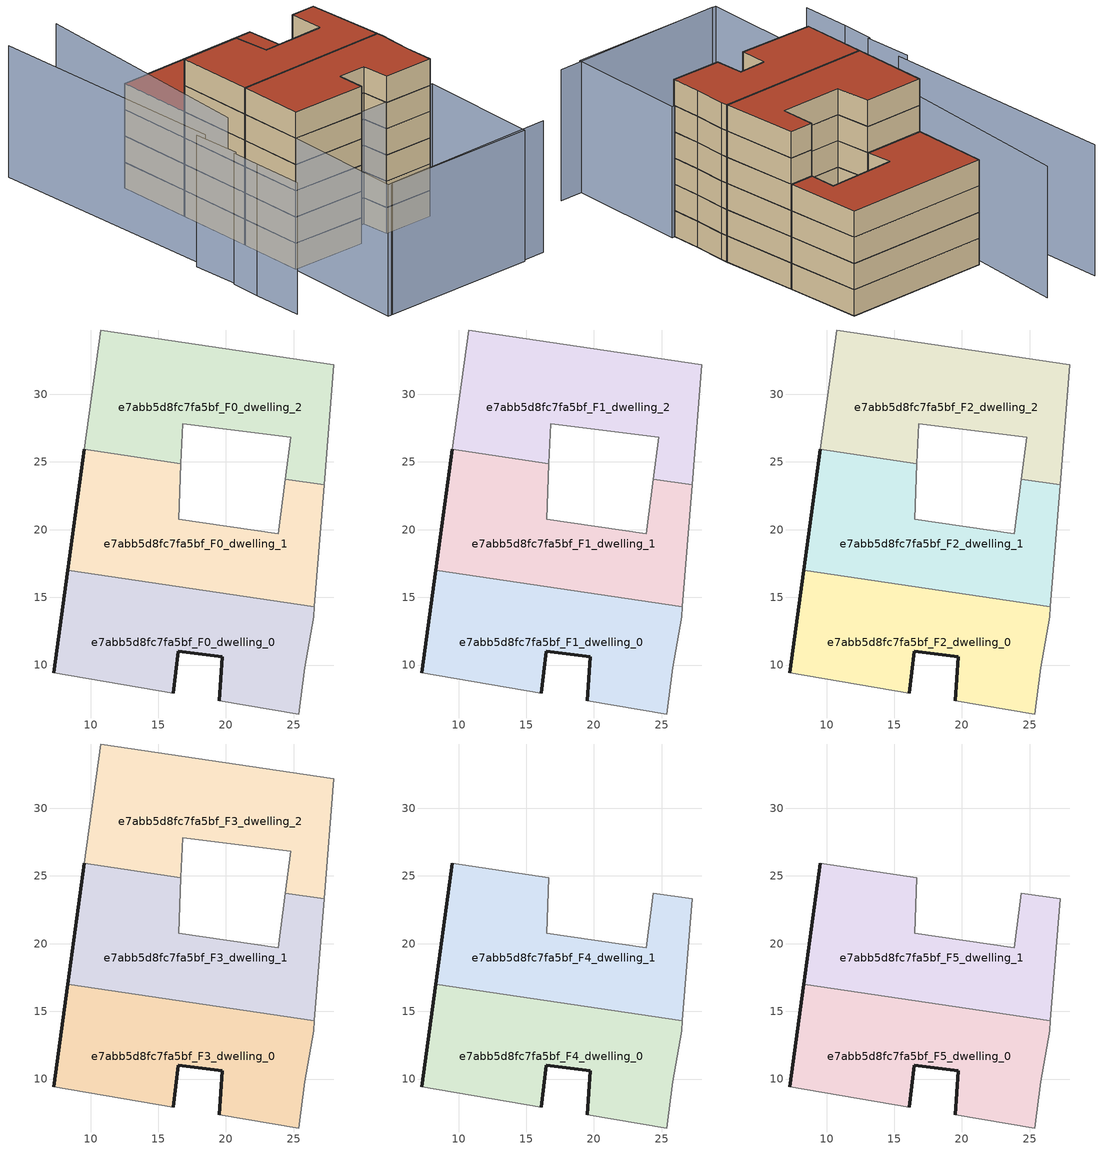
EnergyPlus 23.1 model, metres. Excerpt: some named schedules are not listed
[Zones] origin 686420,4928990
e7abb5d8fc7fa5bf_F0_dwelling_0
 floor ground (EU_floor_Construction): 25.39,6.38 25.82,9.81 26.48,13.57 26.54,14.3 8.3,16.99 7.27,9.44 16.11,7.92 16.49,11.03 19.74,10.6 19.49,7.37 z0
 wall outside (EU_wall_Construction): 7.27,9.44 8.3,16.99 / 19.49,7.37 19.74,10.6 16.49,11.03 16.11,7.92 z0:3
 wall adiabatic (EU_wall_Construction): 26.54,14.3 26.48,13.57 25.82,9.81 25.39,6.38 19.49,7.37 / 16.11,7.92 7.27,9.44 z0:3
 wall to e7abb5d8fc7fa5bf_F0_dwelling_1 (EU_wall_Construction): 8.3,16.99 26.53,14.3 z0:3
e7abb5d8fc7fa5bf_F0_dwelling_1
 floor ground (EU_floor_Construction): 26.54,14.3 27.26,23.32 24.37,23.74 23.86,19.7 16.51,20.78 16.68,24.88 9.53,25.93 8.3,16.99 z0
 wall outside (EU_wall_Construction): 8.3,16.99 9.53,25.93 z0:3
 wall adiabatic (EU_wall_Construction): 27.26,23.32 26.54,14.3 / 16.68,24.88 16.51,20.78 23.86,19.7 24.37,23.74 27.26,23.31 z0:3
 wall to e7abb5d8fc7fa5bf_F0_dwelling_2 (EU_wall_Construction): 9.53,25.93 16.68,24.88 z0:3
e7abb5d8fc7fa5bf_F0_dwelling_2
 floor ground (EU_floor_Construction): 27.26,23.32 27.97,32.19 10.74,34.75 9.53,25.93 16.68,24.88 16.8,27.84 24.77,26.84 24.37,23.74 z0
 wall adiabatic (EU_wall_Construction): 9.53,25.93 10.74,34.75 27.97,32.19 27.26,23.32 24.37,23.74 24.77,26.84 16.8,27.84 16.68,24.88 z0:3
e7abb5d8fc7fa5bf_F1_dwelling_0
 floor to e7abb5d8fc7fa5bf_F0_dwelling_0 (EU_floor_Construction): 25.39,6.38 25.82,9.81 26.48,13.57 26.53,14.3 8.3,16.99 7.27,9.44 16.11,7.92 16.49,11.03 19.74,10.6 19.49,7.37 z3
 wall outside (EU_wall_Construction): 7.27,9.44 8.3,16.99 / 19.49,7.37 19.74,10.6 16.49,11.03 16.11,7.92 z3:6
 wall adiabatic (EU_wall_Construction): 26.54,14.3 26.48,13.57 25.82,9.81 25.39,6.38 19.49,7.37 / 16.11,7.92 7.27,9.44 z3:6
 wall to e7abb5d8fc7fa5bf_F1_dwelling_1 (EU_wall_Construction): 8.3,16.99 26.53,14.3 z3:6
e7abb5d8fc7fa5bf_F1_dwelling_1
 floor to e7abb5d8fc7fa5bf_F0_dwelling_1 (EU_floor_Construction): 26.53,14.3 27.26,23.32 24.37,23.74 23.86,19.7 16.51,20.78 16.68,24.88 9.53,25.93 8.3,16.99 z3
 wall outside (EU_wall_Construction): 8.3,16.99 9.53,25.93 z3:6
 wall adiabatic (EU_wall_Construction): 27.26,23.32 26.54,14.3 / 16.68,24.88 16.51,20.78 23.86,19.7 24.37,23.74 27.26,23.31 z3:6
 wall to e7abb5d8fc7fa5bf_F1_dwelling_2 (EU_wall_Construction): 9.53,25.93 16.68,24.88 z3:6
e7abb5d8fc7fa5bf_F1_dwelling_2
 floor to e7abb5d8fc7fa5bf_F0_dwelling_2 (EU_floor_Construction): 27.26,23.32 27.97,32.19 10.74,34.75 9.53,25.93 16.68,24.88 16.8,27.84 24.77,26.84 24.37,23.74 z3
 wall adiabatic (EU_wall_Construction): 9.53,25.93 10.74,34.75 27.97,32.19 27.26,23.32 24.37,23.74 24.77,26.84 16.8,27.84 16.68,24.88 z3:6
e7abb5d8fc7fa5bf_F2_dwelling_0
 floor to e7abb5d8fc7fa5bf_F1_dwelling_0 (EU_floor_Construction): 25.39,6.38 25.82,9.81 26.48,13.57 26.53,14.3 8.3,16.99 7.27,9.44 16.11,7.92 16.49,11.03 19.74,10.6 19.49,7.37 z6
 wall outside (EU_wall_Construction): 7.27,9.44 8.3,16.99 / 19.49,7.37 19.74,10.6 16.49,11.03 16.11,7.92 z6:9
 wall adiabatic (EU_wall_Construction): 26.54,14.3 26.48,13.57 25.82,9.81 25.39,6.38 19.49,7.37 / 16.11,7.92 7.27,9.44 z6:9
 wall to e7abb5d8fc7fa5bf_F2_dwelling_1 (EU_wall_Construction): 8.3,16.99 26.53,14.3 z6:9
e7abb5d8fc7fa5bf_F2_dwelling_1
 floor to e7abb5d8fc7fa5bf_F1_dwelling_1 (EU_floor_Construction): 26.53,14.3 27.26,23.32 24.37,23.74 23.86,19.7 16.51,20.78 16.68,24.88 9.53,25.93 8.3,16.99 z6
 wall outside (EU_wall_Construction): 8.3,16.99 9.53,25.93 z6:9
 wall adiabatic (EU_wall_Construction): 27.26,23.32 26.54,14.3 / 16.68,24.88 16.51,20.78 23.86,19.7 24.37,23.74 27.26,23.31 z6:9
 wall to e7abb5d8fc7fa5bf_F2_dwelling_2 (EU_wall_Construction): 9.53,25.93 16.68,24.88 z6:9
e7abb5d8fc7fa5bf_F2_dwelling_2
 floor to e7abb5d8fc7fa5bf_F1_dwelling_2 (EU_floor_Construction): 27.26,23.32 27.97,32.19 10.74,34.75 9.53,25.93 16.68,24.88 16.8,27.84 24.77,26.84 24.37,23.74 z6
 wall adiabatic (EU_wall_Construction): 9.53,25.93 10.74,34.75 27.97,32.19 27.26,23.32 24.37,23.74 24.77,26.84 16.8,27.84 16.68,24.88 z6:9
e7abb5d8fc7fa5bf_F3_dwelling_0
 floor to e7abb5d8fc7fa5bf_F2_dwelling_0 (EU_floor_Construction): 25.39,6.38 25.82,9.81 26.48,13.57 26.53,14.3 8.3,16.99 7.27,9.44 16.11,7.92 16.49,11.03 19.74,10.6 19.49,7.37 z9
 wall outside (EU_wall_Construction): 7.27,9.44 8.3,16.99 / 19.49,7.37 19.74,10.6 16.49,11.03 16.11,7.92 z9:12
 wall adiabatic (EU_wall_Construction): 26.54,14.3 26.48,13.57 25.82,9.81 25.39,6.38 19.49,7.37 / 16.11,7.92 7.27,9.44 z9:12
 wall to e7abb5d8fc7fa5bf_F3_dwelling_1 (EU_wall_Construction): 8.3,16.99 26.53,14.3 z9:12
e7abb5d8fc7fa5bf_F3_dwelling_1
 floor to e7abb5d8fc7fa5bf_F2_dwelling_1 (EU_floor_Construction): 26.53,14.3 27.26,23.32 24.37,23.74 23.86,19.7 16.51,20.78 16.68,24.88 9.53,25.93 8.3,16.99 z9
 wall outside (EU_wall_Construction): 8.3,16.99 9.53,25.93 z9:12
 wall adiabatic (EU_wall_Construction): 27.26,23.32 26.54,14.3 / 16.68,24.88 16.51,20.78 23.86,19.7 24.37,23.74 27.26,23.31 z9:12
 wall to e7abb5d8fc7fa5bf_F3_dwelling_2 (EU_wall_Construction): 9.53,25.93 16.68,24.88 z9:12
e7abb5d8fc7fa5bf_F3_dwelling_2
 floor to e7abb5d8fc7fa5bf_F2_dwelling_2 (EU_floor_Construction): 27.26,23.32 27.97,32.19 10.74,34.75 9.53,25.93 16.68,24.88 16.8,27.84 24.77,26.84 24.37,23.74 z9
 wall adiabatic (EU_wall_Construction): 9.53,25.93 10.74,34.75 27.97,32.19 27.26,23.32 24.37,23.74 24.77,26.84 16.8,27.84 16.68,24.88 z9:12
 roof outside (EU_roof_Construction): 27.97,32.19 27.26,23.32 24.37,23.74 24.77,26.84 16.8,27.84 16.68,24.88 9.53,25.93 10.74,34.75 z12
e7abb5d8fc7fa5bf_F4_dwelling_0
 floor to e7abb5d8fc7fa5bf_F3_dwelling_0 (EU_floor_Construction): 25.39,6.38 25.82,9.81 26.48,13.57 26.53,14.3 8.3,16.99 7.27,9.44 16.11,7.92 16.49,11.03 19.74,10.6 19.49,7.37 z12
 wall outside (EU_wall_Construction): 7.27,9.44 8.3,16.99 / 19.49,7.37 19.74,10.6 16.49,11.03 16.11,7.92 z12:15
 wall adiabatic (EU_wall_Construction): 26.54,14.3 26.48,13.57 25.82,9.81 25.39,6.38 19.49,7.37 / 16.11,7.92 7.27,9.44 z12:15
 wall to e7abb5d8fc7fa5bf_F4_dwelling_1 (EU_wall_Construction): 8.3,16.99 26.53,14.3 z12:15
e7abb5d8fc7fa5bf_F4_dwelling_1
 floor to e7abb5d8fc7fa5bf_F3_dwelling_1 (EU_floor_Construction): 26.53,14.3 27.26,23.32 24.37,23.74 23.86,19.7 16.51,20.78 16.68,24.88 9.53,25.93 8.3,16.99 z12
 wall outside (EU_wall_Construction): 8.3,16.99 9.53,25.93 z12:15
 wall adiabatic (EU_wall_Construction): 9.53,25.93 16.68,24.88 16.51,20.78 23.86,19.7 24.37,23.74 27.26,23.32 26.54,14.3 z12:15
e7abb5d8fc7fa5bf_F5_dwelling_0
 floor to e7abb5d8fc7fa5bf_F4_dwelling_0 (EU_floor_Construction): 25.39,6.38 25.82,9.81 26.48,13.57 26.53,14.3 8.3,16.99 7.27,9.44 16.11,7.92 16.49,11.03 19.74,10.6 19.49,7.37 z15
 wall outside (EU_wall_Construction): 7.27,9.44 8.3,16.99 / 19.49,7.37 19.74,10.6 16.49,11.03 16.11,7.92 z15:18
 wall adiabatic (EU_wall_Construction): 26.54,14.3 26.48,13.57 25.82,9.81 25.39,6.38 19.49,7.37 / 16.11,7.92 7.27,9.44 z15:18
 wall to e7abb5d8fc7fa5bf_F5_dwelling_1 (EU_wall_Construction): 8.3,16.99 26.53,14.3 z15:18
 roof outside (EU_roof_Construction): 26.54,14.3 26.48,13.57 25.82,9.81 25.39,6.38 19.49,7.37 19.74,10.6 16.49,11.03 16.11,7.92 7.27,9.44 8.3,16.99 z18
e7abb5d8fc7fa5bf_F5_dwelling_1
 floor to e7abb5d8fc7fa5bf_F4_dwelling_1 (EU_floor_Construction): 26.53,14.3 27.26,23.32 24.37,23.74 23.86,19.7 16.51,20.78 16.68,24.88 9.53,25.93 8.3,16.99 z15
 wall outside (EU_wall_Construction): 8.3,16.99 9.53,25.93 z15:18
 wall adiabatic (EU_wall_Construction): 9.53,25.93 16.68,24.88 16.51,20.78 23.86,19.7 24.37,23.74 27.26,23.32 26.54,14.3 z15:18
 roof outside (EU_roof_Construction): 27.26,23.32 26.54,14.3 8.3,16.99 9.53,25.93 16.68,24.88 16.51,20.78 23.86,19.7 24.37,23.74 z18
shading: 5.49,-4.67 26.29,-7.71 / 0.19,8.76 -0.51,2.94 / 0.7,12.21 0.15,8.44 / 1.42,17.73 0.92,12.2 / 6.54,17.75 12.24,44.9 / 5.29,45.53 2.13,17.18 / 23.48,-7.59 4.99,-4.59 / 4.99,-4.59 7.27,9.44 / 7.27,9.44 25.76,6.44 / 25.76,6.44 23.48,-7.59 z0:15
[Building]
EU S2 Campaign: North Axis=0; Terrain=City; Solar Distribution=FullExterior
[Site:Location]
Bologna: Latitude=44.5; Longitude=11.25; Time Zone=1; Elevation=37
[SizingPeriod:WeatherFileDays]
AnnualSizingPeriod: Begin Month=1; Begin Day of Month=1; End Month=12; End Day of Month=31; Day of Week for Start Day=Monday; Use Weather File Daylight Saving Period=No; Use Weather File Rain and Snow Indicators=No
[MATERIAL]
EU_InternalMass_Material: Roughness=MediumRough; Thickness=0.1; Conductivity=1; Density=1800; Specific Heat=900; Thermal Absorptance=0.9; Solar Absorptance=0.7; Visible Absorptance=0.7
[MATERIAL:NOMASS] Roughness=MediumRough; Thermal Absorptance=0.9; Solar Absorptance=0.7; Visible Absorptance=0.7
Name | Thermal Resistance
EU_wall_NoMass | 0.905828
EU_roof_NoMass | 0.37593
EU_floor_NoMass | 0.67114
[CONSTRUCTION]
EU_wall_Construction: EU_wall_NoMass
EU_roof_Construction: EU_roof_NoMass
EU_floor_Construction: EU_floor_NoMass
EU_InternalMass_Construction: EU_InternalMass_Material
[ZONE] Type=1; Multiplier=1; Ceiling Height=autocalculate; Floor Area=autocalculate; Part of Total Floor Area=Yes
Name | Volume
e7abb5d8fc7fa5bf_F0_dwelling_0 | 399.233
e7abb5d8fc7fa5bf_F1_dwelling_0; e7abb5d8fc7fa5bf_F2_dwelling_0; e7abb5d8fc7fa5bf_F3_dwelling_0; e7abb5d8fc7fa5bf_F4_dwelling_0; e7abb5d8fc7fa5bf_F5_dwelling_0 | 399.235
e7abb5d8fc7fa5bf_F0_dwelling_1 | 399.247
e7abb5d8fc7fa5bf_F1_dwelling_1; e7abb5d8fc7fa5bf_F2_dwelling_1; e7abb5d8fc7fa5bf_F3_dwelling_1; e7abb5d8fc7fa5bf_F4_dwelling_1; e7abb5d8fc7fa5bf_F5_dwelling_1 | 399.245
e7abb5d8fc7fa5bf_F0_dwelling_2 | 399.237
e7abb5d8fc7fa5bf_F1_dwelling_2; e7abb5d8fc7fa5bf_F2_dwelling_2; e7abb5d8fc7fa5bf_F3_dwelling_2 | 399.238
[INTERNALMASS] Construction=EU_InternalMass_Construction
Name | Zone or ZoneList | Surface Area
e7abb5d8fc7fa5bf_F0_dwelling_0_EU_InternalMass | e7abb5d8fc7fa5bf_F0_dwelling_0 | 133.078
e7abb5d8fc7fa5bf_F0_dwelling_1_EU_InternalMass | e7abb5d8fc7fa5bf_F0_dwelling_1 | 133.082
e7abb5d8fc7fa5bf_F0_dwelling_2_EU_InternalMass | e7abb5d8fc7fa5bf_F0_dwelling_2 | 133.079
e7abb5d8fc7fa5bf_F1_dwelling_0_EU_InternalMass | e7abb5d8fc7fa5bf_F1_dwelling_0 | 133.078
e7abb5d8fc7fa5bf_F1_dwelling_1_EU_InternalMass | e7abb5d8fc7fa5bf_F1_dwelling_1 | 133.082
e7abb5d8fc7fa5bf_F1_dwelling_2_EU_InternalMass | e7abb5d8fc7fa5bf_F1_dwelling_2 | 133.079
e7abb5d8fc7fa5bf_F2_dwelling_0_EU_InternalMass | e7abb5d8fc7fa5bf_F2_dwelling_0 | 133.078
e7abb5d8fc7fa5bf_F2_dwelling_1_EU_InternalMass | e7abb5d8fc7fa5bf_F2_dwelling_1 | 133.082
e7abb5d8fc7fa5bf_F2_dwelling_2_EU_InternalMass | e7abb5d8fc7fa5bf_F2_dwelling_2 | 133.079
e7abb5d8fc7fa5bf_F3_dwelling_0_EU_InternalMass | e7abb5d8fc7fa5bf_F3_dwelling_0 | 133.078
e7abb5d8fc7fa5bf_F3_dwelling_1_EU_InternalMass | e7abb5d8fc7fa5bf_F3_dwelling_1 | 133.082
e7abb5d8fc7fa5bf_F3_dwelling_2_EU_InternalMass | e7abb5d8fc7fa5bf_F3_dwelling_2 | 133.079
e7abb5d8fc7fa5bf_F4_dwelling_0_EU_InternalMass | e7abb5d8fc7fa5bf_F4_dwelling_0 | 199.604
e7abb5d8fc7fa5bf_F4_dwelling_1_EU_InternalMass | e7abb5d8fc7fa5bf_F4_dwelling_1 | 199.631
e7abb5d8fc7fa5bf_F5_dwelling_0_EU_InternalMass | e7abb5d8fc7fa5bf_F5_dwelling_0 | 199.604
e7abb5d8fc7fa5bf_F5_dwelling_1_EU_InternalMass | e7abb5d8fc7fa5bf_F5_dwelling_1 | 199.631
[OTHEREQUIPMENT] Fuel Type=Electricity; Design Level Calculation Method=Watts/Area; Power per Zone Floor Area=1; Fraction Latent=0; Fraction Radiant=0; Fraction Lost=0; Carbon Dioxide Generation Rate=0; EndUse Subcategory=EU_Step8_InternalGains
Name | Zone or ZoneList or Space or SpaceList | Schedule
EU_Step8_InternalGain_e7abb5d8fc7fa5bf_F0_dwelling_0_f000 | e7abb5d8fc7fa5bf_F0_dwelling_0 | EU_Step8_GainSchedule_e7abb5d8fc7fa5bf_F0_dwelling_0_f000
EU_Step8_InternalGain_e7abb5d8fc7fa5bf_F0_dwelling_1_f000 | e7abb5d8fc7fa5bf_F0_dwelling_1 | EU_Step8_GainSchedule_e7abb5d8fc7fa5bf_F0_dwelling_1_f000
EU_Step8_InternalGain_e7abb5d8fc7fa5bf_F0_dwelling_2_f000 | e7abb5d8fc7fa5bf_F0_dwelling_2 | EU_Step8_GainSchedule_e7abb5d8fc7fa5bf_F0_dwelling_2_f000
EU_Step8_InternalGain_e7abb5d8fc7fa5bf_F1_dwelling_0_f000 | e7abb5d8fc7fa5bf_F1_dwelling_0 | EU_Step8_GainSchedule_e7abb5d8fc7fa5bf_F1_dwelling_0_f000
EU_Step8_InternalGain_e7abb5d8fc7fa5bf_F1_dwelling_1_f000 | e7abb5d8fc7fa5bf_F1_dwelling_1 | EU_Step8_GainSchedule_e7abb5d8fc7fa5bf_F1_dwelling_1_f000
EU_Step8_InternalGain_e7abb5d8fc7fa5bf_F1_dwelling_2_f000 | e7abb5d8fc7fa5bf_F1_dwelling_2 | EU_Step8_GainSchedule_e7abb5d8fc7fa5bf_F1_dwelling_2_f000
EU_Step8_InternalGain_e7abb5d8fc7fa5bf_F2_dwelling_0_f000 | e7abb5d8fc7fa5bf_F2_dwelling_0 | EU_Step8_GainSchedule_e7abb5d8fc7fa5bf_F2_dwelling_0_f000
EU_Step8_InternalGain_e7abb5d8fc7fa5bf_F2_dwelling_1_f000 | e7abb5d8fc7fa5bf_F2_dwelling_1 | EU_Step8_GainSchedule_e7abb5d8fc7fa5bf_F2_dwelling_1_f000
EU_Step8_InternalGain_e7abb5d8fc7fa5bf_F2_dwelling_2_f000 | e7abb5d8fc7fa5bf_F2_dwelling_2 | EU_Step8_GainSchedule_e7abb5d8fc7fa5bf_F2_dwelling_2_f000
EU_Step8_InternalGain_e7abb5d8fc7fa5bf_F3_dwelling_0_f000 | e7abb5d8fc7fa5bf_F3_dwelling_0 | EU_Step8_GainSchedule_e7abb5d8fc7fa5bf_F3_dwelling_0_f000
EU_Step8_InternalGain_e7abb5d8fc7fa5bf_F3_dwelling_1_f000 | e7abb5d8fc7fa5bf_F3_dwelling_1 | EU_Step8_GainSchedule_e7abb5d8fc7fa5bf_F3_dwelling_1_f000
EU_Step8_InternalGain_e7abb5d8fc7fa5bf_F3_dwelling_2_f000 | e7abb5d8fc7fa5bf_F3_dwelling_2 | EU_Step8_GainSchedule_e7abb5d8fc7fa5bf_F3_dwelling_2_f000
EU_Step8_InternalGain_e7abb5d8fc7fa5bf_F4_dwelling_0_f000 | e7abb5d8fc7fa5bf_F4_dwelling_0 | EU_Step8_GainSchedule_e7abb5d8fc7fa5bf_F4_dwelling_0_f000
EU_Step8_InternalGain_e7abb5d8fc7fa5bf_F4_dwelling_1_f000 | e7abb5d8fc7fa5bf_F4_dwelling_1 | EU_Step8_GainSchedule_e7abb5d8fc7fa5bf_F4_dwelling_1_f000
EU_Step8_InternalGain_e7abb5d8fc7fa5bf_F5_dwelling_0_f000 | e7abb5d8fc7fa5bf_F5_dwelling_0 | EU_Step8_GainSchedule_e7abb5d8fc7fa5bf_F5_dwelling_0_f000
EU_Step8_InternalGain_e7abb5d8fc7fa5bf_F5_dwelling_1_f000 | e7abb5d8fc7fa5bf_F5_dwelling_1 | EU_Step8_GainSchedule_e7abb5d8fc7fa5bf_F5_dwelling_1_f000
[ZONEVENTILATION:DESIGNFLOWRATE] Schedule=EU_AlwaysOn; Design Flow Rate Calculation Method=AirChanges/Hour; Air Changes per Hour=0.73129; Ventilation Type=Natural; Fan Pressure Rise=0; Fan Total Efficiency=1; Constant Term Coefficient=1; Temperature Term Coefficient=0; Velocity Term Coefficient=0; Velocity Squared Term Coefficient=0; Minimum Indoor Temperature=-100; Maximum Indoor Temperature=100; Delta Temperature=-100; Minimum Outdoor Temperature=-100; Maximum Outdoor Temperature=100; Maximum Wind Speed=40
Name | Zone or ZoneList or Space or SpaceList
EU_ConstantAir_e7abb5d8fc7fa5bf_F0_dwelling_0 | e7abb5d8fc7fa5bf_F0_dwelling_0
EU_ConstantAir_e7abb5d8fc7fa5bf_F0_dwelling_1 | e7abb5d8fc7fa5bf_F0_dwelling_1
EU_ConstantAir_e7abb5d8fc7fa5bf_F0_dwelling_2 | e7abb5d8fc7fa5bf_F0_dwelling_2
EU_ConstantAir_e7abb5d8fc7fa5bf_F1_dwelling_0 | e7abb5d8fc7fa5bf_F1_dwelling_0
EU_ConstantAir_e7abb5d8fc7fa5bf_F1_dwelling_1 | e7abb5d8fc7fa5bf_F1_dwelling_1
EU_ConstantAir_e7abb5d8fc7fa5bf_F1_dwelling_2 | e7abb5d8fc7fa5bf_F1_dwelling_2
EU_ConstantAir_e7abb5d8fc7fa5bf_F2_dwelling_0 | e7abb5d8fc7fa5bf_F2_dwelling_0
EU_ConstantAir_e7abb5d8fc7fa5bf_F2_dwelling_1 | e7abb5d8fc7fa5bf_F2_dwelling_1
EU_ConstantAir_e7abb5d8fc7fa5bf_F2_dwelling_2 | e7abb5d8fc7fa5bf_F2_dwelling_2
EU_ConstantAir_e7abb5d8fc7fa5bf_F3_dwelling_0 | e7abb5d8fc7fa5bf_F3_dwelling_0
EU_ConstantAir_e7abb5d8fc7fa5bf_F3_dwelling_1 | e7abb5d8fc7fa5bf_F3_dwelling_1
EU_ConstantAir_e7abb5d8fc7fa5bf_F3_dwelling_2 | e7abb5d8fc7fa5bf_F3_dwelling_2
EU_ConstantAir_e7abb5d8fc7fa5bf_F4_dwelling_0 | e7abb5d8fc7fa5bf_F4_dwelling_0
EU_ConstantAir_e7abb5d8fc7fa5bf_F4_dwelling_1 | e7abb5d8fc7fa5bf_F4_dwelling_1
EU_ConstantAir_e7abb5d8fc7fa5bf_F5_dwelling_0 | e7abb5d8fc7fa5bf_F5_dwelling_0
EU_ConstantAir_e7abb5d8fc7fa5bf_F5_dwelling_1 | e7abb5d8fc7fa5bf_F5_dwelling_1
[HVACTEMPLATE:THERMOSTAT] Constant Heating Setpoint=20; Constant Cooling Setpoint=50
EU_HeatOnly_e7abb5d8fc7fa5bf_F0_dwelling_0; EU_HeatOnly_e7abb5d8fc7fa5bf_F0_dwelling_1; EU_HeatOnly_e7abb5d8fc7fa5bf_F0_dwelling_2; EU_HeatOnly_e7abb5d8fc7fa5bf_F1_dwelling_0; EU_HeatOnly_e7abb5d8fc7fa5bf_F1_dwelling_1; EU_HeatOnly_e7abb5d8fc7fa5bf_F1_dwelling_2; EU_HeatOnly_e7abb5d8fc7fa5bf_F2_dwelling_0; EU_HeatOnly_e7abb5d8fc7fa5bf_F2_dwelling_1; EU_HeatOnly_e7abb5d8fc7fa5bf_F2_dwelling_2; EU_HeatOnly_e7abb5d8fc7fa5bf_F3_dwelling_0; EU_HeatOnly_e7abb5d8fc7fa5bf_F3_dwelling_1; EU_HeatOnly_e7abb5d8fc7fa5bf_F3_dwelling_2; EU_HeatOnly_e7abb5d8fc7fa5bf_F4_dwelling_0; EU_HeatOnly_e7abb5d8fc7fa5bf_F4_dwelling_1; EU_HeatOnly_e7abb5d8fc7fa5bf_F5_dwelling_0; EU_HeatOnly_e7abb5d8fc7fa5bf_F5_dwelling_1
[HVACTEMPLATE:ZONE:IDEALLOADSAIRSYSTEM] System Availability Schedule=EU_AlwaysOn; Maximum Heating Supply Air Temperature=50; Minimum Cooling Supply Air Temperature=13; Maximum Heating Supply Air Humidity Ratio=0.0156; Minimum Cooling Supply Air Humidity Ratio=0.0077; Heating Limit=NoLimit; Cooling Limit=NoLimit; Heating Availability Schedule=EU_AlwaysOn; Cooling Availability Schedule=EU_CoolingOff; Dehumidification Control Type=ConstantSensibleHeatRatio; Cooling Sensible Heat Ratio=0.7; Dehumidification Setpoint=60; Humidification Control Type=None; Humidification Setpoint=30; Outdoor Air Method=None; Outdoor Air Flow Rate per Person=0.00944; Outdoor Air Flow Rate per Zone Floor Area=0; Outdoor Air Flow Rate per Zone=0; Demand Controlled Ventilation Type=None; Outdoor Air Economizer Type=NoEconomizer; Heat Recovery Type=None; Sensible Heat Recovery Effectiveness=0.7; Latent Heat Recovery Effectiveness=0.65
Name | Template Thermostat
e7abb5d8fc7fa5bf_F0_dwelling_0 | EU_HeatOnly_e7abb5d8fc7fa5bf_F0_dwelling_0
e7abb5d8fc7fa5bf_F0_dwelling_1 | EU_HeatOnly_e7abb5d8fc7fa5bf_F0_dwelling_1
